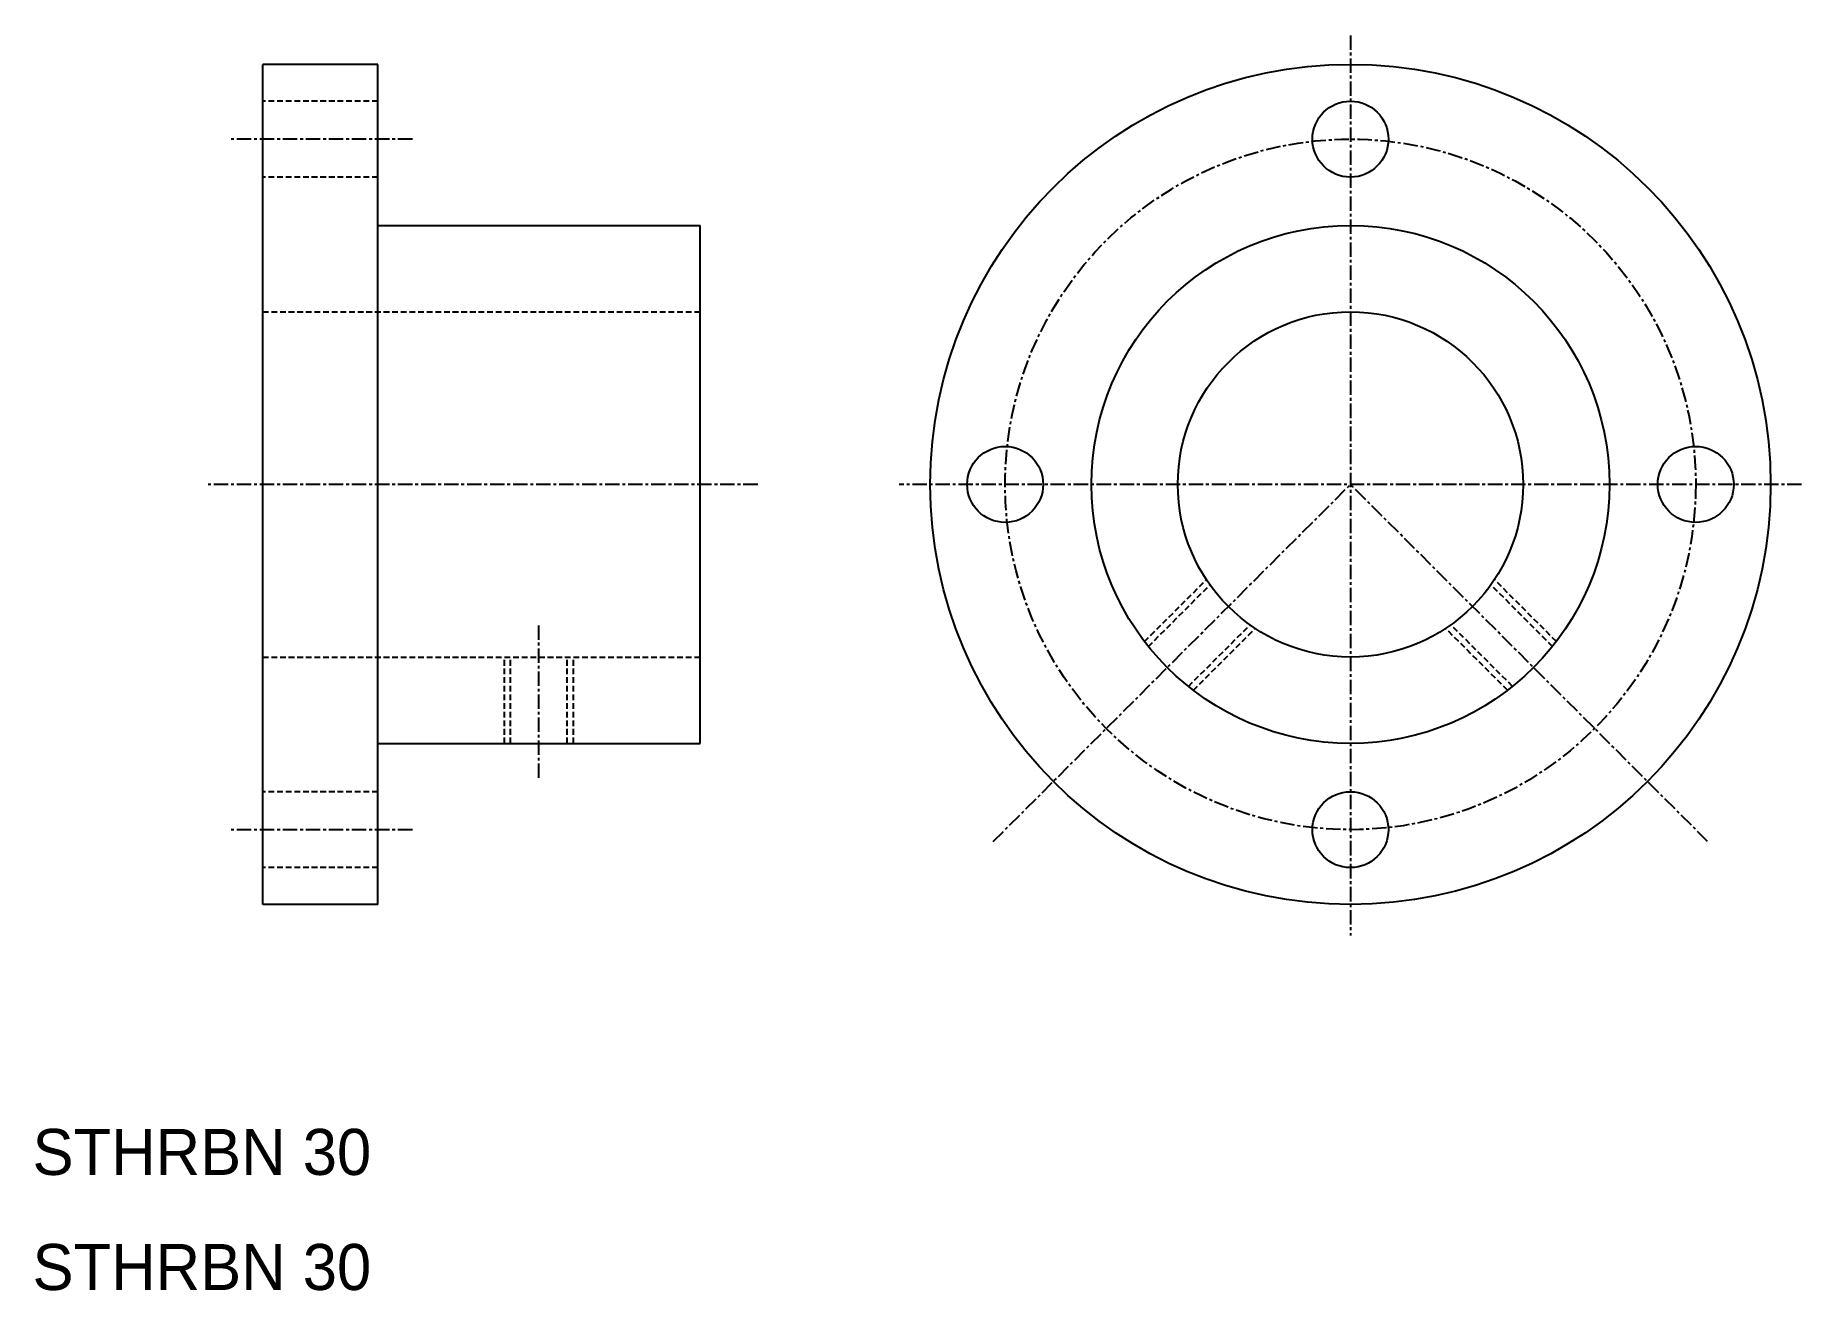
# Model space of a CAD drawing. Extents: x 10 to 164, y 10 to 119.
import ezdxf

# ---------------------------------------------------------------- set-up
doc = ezdxf.new("R2010")
doc.units = 0
doc.linetypes.add('CENTER', pattern=[2, 1.25, -0.25, 0.25, -0.25])
doc.linetypes.add('DASHED', pattern=[0.75, 0.5, -0.25])
doc.layers.get('0').update_dxf_attribs({"linetype": 'CONTINUOUS'})
doc.layers.add('CENTER', color=1, linetype='CENTER')

msp = doc.modelspace()

# ---------------------------------------------------------------- linework, layer by layer
at = {"color": 7, "linetype": 'CONTINUOUS'}
for p, q in [((30, 43.5), (30, 116.5)), ((40, 116.5), (30, 116.5)), ((40, 43.5), (40, 116.5)), ((40, 102.5), (68, 102.5)), ((68, 57.5), (68, 102.5)), ((40, 57.5), (68, 57.5)), ((40, 43.5), (30, 43.5))]:
    msp.add_line(p, q, dxfattribs=at)
at = {"color": 3, "linetype": 'DASHED'}
for p, q in [((40, 113.3), (30, 113.3)), ((40, 106.7), (30, 106.7)), ((30, 95), (68, 95)), ((106.61, 66.35), (111.99, 71.73)), ((106.95, 65.92), (112.3, 71.28)), ((142.05, 65.92), (136.7, 71.28)), ((142.39, 66.35), (137.01, 71.73)), ((110.42, 62.45), (115.78, 67.8)), ((138.58, 62.45), (133.22, 67.8)), ((110.85, 62.11), (116.23, 67.49)), ((138.15, 62.11), (132.77, 67.49)), ((30, 65), (68, 65)), ((51, 57.5), (51, 65)), ((51.54, 57.5), (51.54, 65)), ((56.46, 57.5), (56.46, 65)), ((57, 57.5), (57, 65)), ((40, 53.3), (30, 53.3)), ((40, 46.7), (30, 46.7))]:
    msp.add_line(p, q, dxfattribs=at)
at = {"color": 7, "linetype": 'CONTINUOUS'}
for centre, radius in [((124.5, 80), 36.5), ((124.5, 110), 3.3), ((124.5, 80), 22.5), ((124.5, 80), 15), ((94.5, 80), 3.3), ((154.5, 80), 3.3), ((124.5, 50), 3.3)]:
    msp.add_circle(centre, radius, dxfattribs=at)
at = {"layer": 'CENTER', "color": 1, "linetype": 'CENTER'}
for p, q in [((124.5, 119.02), (124.5, 40.8)), ((43, 110), (27, 110)), ((73, 80), (25, 80)), ((163.7, 80), (85.3, 80)), ((93.47, 48.97), (124.5, 80)), ((155.53, 48.97), (124.5, 80)), ((54, 54.5), (54, 68)), ((43, 50), (27, 50))]:
    msp.add_line(p, q, dxfattribs=at)
msp.add_circle((124.5, 80), 30, dxfattribs=at)

# ---------------------------------------------------------------- texts
at = {"color": 7, "linetype": 'CONTINUOUS'}
for p in [(10, 20), (10, 10)]:
    msp.add_text('STHRBN 30', height=4, dxfattribs=at).set_placement(p)

doc.saveas('drawing.dxf')
